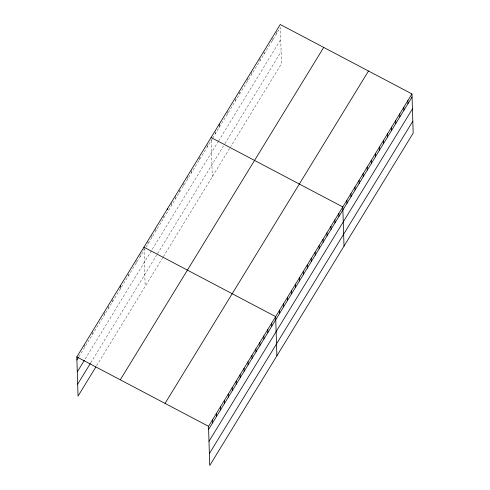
<?xml version="1.0" encoding="UTF-8"?>
<svg xmlns="http://www.w3.org/2000/svg" width="490" height="490" viewBox="0 0 490 490"><rect width="100%" height="100%" fill="white"/><g stroke="black" fill="none" stroke-linecap="round" stroke-linejoin="round"><path stroke-width="0.37" stroke-dasharray="2.45 1.84" d="M78.884 356.732L212.286 138.762M212.654 138.162L280.341 27.563L281.481 63.682L230.802 146.479M85.187 358.974L151.526 250.574M152.317 249.281L218.209 141.616M218.577 141.016L280.715 39.482M90.705 362.863L156.653 255.112M157.443 253.82L223.403 146.038M224.879 143.625L281.101 51.762M96.61 365.754L162.95 257.348M163.342 256.705L230.435 147.08M276.195 31.758L276.274 34.208M272.128 38.41L272.207 40.86M263.994 51.707L264.067 54.151M259.921 58.353L260 60.803M251.787 71.65L251.86 74.1M247.72 78.296L247.793 80.746M239.579 91.593L239.659 94.043M235.512 98.239L235.586 100.689M227.372 111.536L227.452 113.986M219.257 125.446L219.312 127.284M215.165 131.479L215.245 133.929M211.178 140.575L212.311 176.694M207.148 144.581L207.227 147.031M199.252 157.486L199.332 159.936M191.357 170.391L191.431 172.841M187.388 176.229L187.48 179.291M183.456 183.297L183.536 185.747M179.505 189.746L179.585 192.196M175.561 196.202L175.634 198.652M171.61 202.652L171.684 205.102M163.709 215.557L163.789 218.007M155.814 228.463L155.894 230.913M151.863 234.912L151.943 237.362M147.919 241.368L147.992 243.818M143.968 247.818L145.181 286.387M140.018 254.273L140.097 256.723M136.067 260.723L136.147 263.173M128.172 273.628L128.245 276.078M120.295 287.146L120.35 288.984M112.375 299.439L112.455 301.889M108.425 305.889L108.504 308.339M104.48 312.344L104.554 314.794M92.628 331.699L92.708 334.149M84.733 344.605L84.807 347.055"/><path stroke-width="0.73" d="M95.82 367.041L78.045 396.079L76.814 356.898L280.249 24.5L411.955 93.921L413.186 133.102L209.751 465.5L208.52 426.318L411.955 93.921M76.912 359.96L78.492 357.382M77.285 371.879L84.396 360.266M77.671 384.16L90.307 363.513M120.277 379.811L323.712 47.408M165.057 403.411L368.492 71.013M208.618 429.381L412.047 96.983M208.991 441.3L412.427 108.903M209.377 453.581L412.813 121.183M211.08 137.519L342.786 206.939L344.017 246.115M143.95 247.205L275.656 316.632L276.887 355.807M76.814 356.898L208.52 426.318M407.882 100.573L407.98 103.629M403.815 107.218L403.913 110.281M399.748 113.864L399.846 116.926M395.681 120.516L395.773 123.578M391.608 127.161L391.706 130.224M387.541 133.813L387.639 136.869M383.474 140.459L383.572 143.521M379.407 147.104L379.499 150.167M375.334 153.756L375.432 156.812M371.267 160.401L371.365 163.464M367.2 167.047L367.292 170.11M363.127 173.699L363.225 176.761M359.06 180.345L359.158 183.407M354.993 186.996L355.091 190.053M350.926 193.642L351.018 196.704M346.853 200.288L346.951 203.35M338.835 213.389L338.933 216.451M334.891 219.845L334.982 222.901M330.94 226.294L331.038 229.357M326.989 232.75L327.087 235.806M323.045 239.2L323.137 242.262M319.094 245.655L319.192 248.712M315.144 252.105L315.241 255.168M311.193 258.555L311.291 261.617M307.248 265.01L307.34 268.073M303.298 271.46L303.396 274.523M299.347 277.916L299.445 280.978M295.397 284.365L295.495 287.428M291.452 290.821L291.544 293.884M287.501 297.271L287.599 300.333M283.551 303.727L283.649 306.783M279.606 310.176L279.698 313.239M271.705 323.082L271.803 326.144M267.754 329.537L267.852 332.594M263.81 335.987L263.902 339.049M259.859 342.437L259.957 345.499M255.909 348.892L256.007 351.955M251.958 355.342L252.056 358.404M248.014 361.798L248.105 364.86M244.063 368.247L244.161 371.31M240.112 374.703L240.21 377.766M236.168 381.153L236.26 384.215M232.217 387.608L232.315 390.665M228.267 394.058L228.364 397.121M219.22 124.221L219.257 125.446M224.316 400.514L224.414 403.57M220.371 406.963L220.463 410.026M216.421 413.419L216.519 416.476M212.47 419.869L212.568 422.931M167.641 208.495L167.678 209.72M120.252 285.921L120.295 287.146"/></g></svg>
